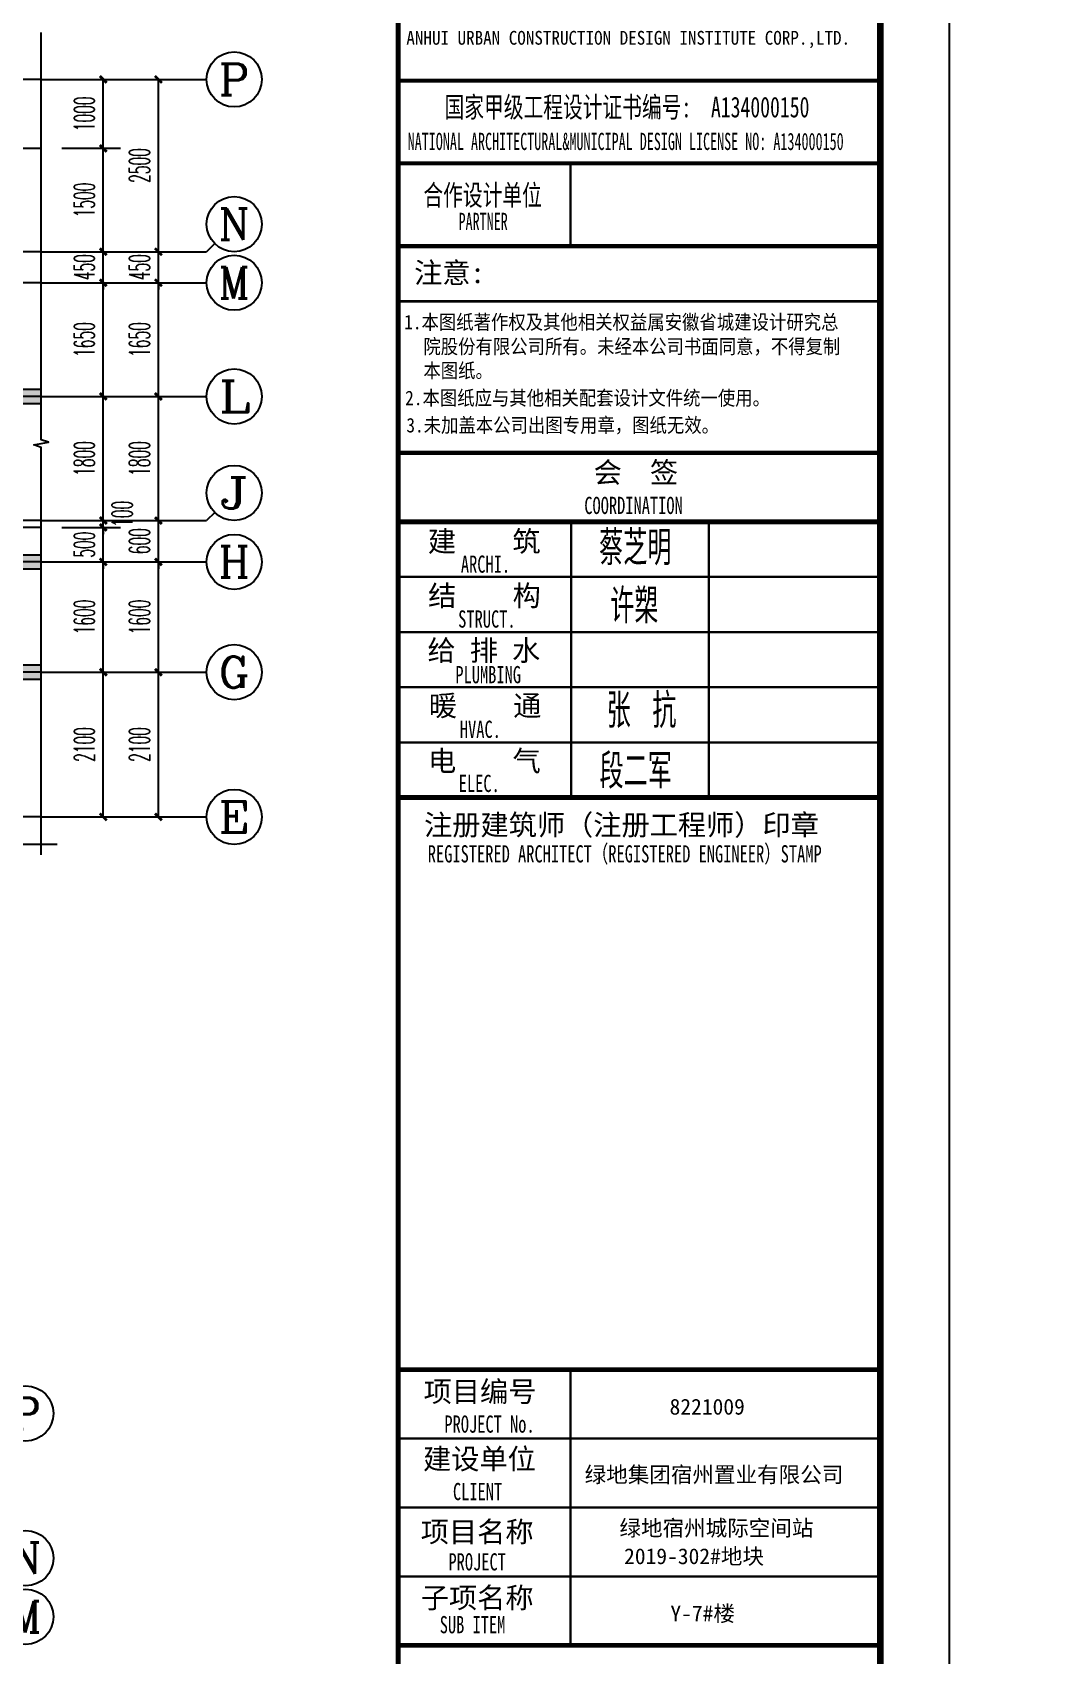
# Model space of a CAD drawing. Extents: x 27938 to 1507990, y 110129 to 923079.
# Drawn here: x 683202 to 697858, y 613934 to 637468 of the extents above; entities that cross this region are included whole.
import ezdxf
from ezdxf.enums import TextEntityAlignment as Align
from ezdxf.xclip import XClip

# ---------------------------------------------------------------- set-up
doc = ezdxf.new("R2010")
doc.units = 0
doc.header["$LTSCALE"] = 1000
doc.header["$MEASUREMENT"] = 0
doc.header["$XCLIPFRAME"] = 0
doc.linetypes.add('DOTE', pattern=[2.42, 2, -0.2, 0.02, -0.2])
for name, color, linetype in [('AXIS', 3, 'Continuous'), ('AXIS_TEXT', 7, 'Continuous'), ('COLUMN', 9, 'Continuous'), ('DIM_SYMB', 3, 'Continuous'), ('DOTE', 1, 'Continuous'), ('PUB_HATCH', 8, 'Continuous'), ('WALL', 9, 'Continuous'), ('图框', 140, 'Continuous'), ('图签文字', 147, 'Continuous')]:
    doc.layers.add(name, color=color, linetype=linetype)
doc.layers.add('yichutu', color=7, linetype='Continuous', true_color=0xffffff, plot=False)
doc.layers.add('图签', color=147, linetype='Continuous', lineweight=18)
doc.styles.add('_TCH_AXIS', font='COMPLEX', dxfattribs={"bigfont": 'GBCBIG'})
doc.styles.add('_TCH_DIM_T3', font='SIMPLEX.shx', dxfattribs={"width": 0.494118, "bigfont": 'GBCBIG.shx'})
doc.styles.add('COMPLEX', font='COMPLEX')
doc.styles.add('HT', font='simhei.ttf')
doc.styles.add('宋体', font='', dxfattribs={"height": 50})
doc.styles.add('建筑图签-1', font='simhei.ttf', dxfattribs={"width": 0.7})
doc.styles.add('建筑图签-2', font='TXT.shx', dxfattribs={"width": 0.5, "bigfont": 'HZTXT.shx'})
doc.styles.get('宋体').set_extended_font_data('SimSun')
doc.dimstyles.new('_TCH_ARCH&&100', dxfattribs={"dimtxt": 297.5, "dimasz": 100, "dimexe": 250, "dimexo": 300, "dimgap": 126.25, "dimtad": 1, "dimdec": 0, "dimzin": 0, "dimdsep": 46, "dimtxsty": '_TCH_DIM_T3', "dimblk": 'ARCHTICK', "dimcen": 0.09, "dimclrt": 4, "dimazin": 2, "dimtfac": 1, "dimtdec": 0, "dimtix": 1, "dimtmove": 2, "dimatfit": 3, "dimfxl": 100, "dimtolj": 1, "dimtzin": 0, "dimarcsym": 0})

# ---------------------------------------------------------------- blocks, each defined once
blk = doc.blocks.new('A$C74D73064')
at = {"layer": 'DOTE', "color": 5}
blk.add_line((-13745, 67619.3), (186069.2, 67619.3), dxfattribs=at)
blk = doc.blocks.new('TK')
at = {"layer": '图框'}
for p, q in [((541480, 544114), (548480, 544114)), ((541480, 544114), (548480, 544114)), ((541480, 542914), (548480, 542914))]:
    blk.add_line(p, q, dxfattribs=at)
blk.add_lwpolyline([(465375, 548714), (549475, 548714), (549475, 489314), (465375, 489314)], close=True, dxfattribs=at)
blk.add_lwpolyline([(465375, 548714), (549475, 548714), (549475, 489314), (465375, 489314)], close=True, dxfattribs=at)
at = {"layer": '图框', "const_width": 100}
blk.add_lwpolyline([(548475, 490314), (548475, 547714), (467875, 547714), (467875, 490314)], close=True, dxfattribs=at)
at = {"layer": '图框'}
for points, const_width in [([(541480, 490314), (541480, 547714)], 70), ([(541480, 544114), (548480, 544114)], 60), ([(541480, 542914), (548480, 542914)], 60), ([(541480, 542914), (548480, 542914)], 60), ([(543980, 542914), (543980, 541714)], 35), ([(541480, 541714), (548480, 541714)], 60), ([(541480, 541714), (548480, 541714)], 60), ([(541480, 540913), (548480, 540913)], 35), ([(541488, 538714), (548488, 538714)], 60), ([(541488, 537714), (548488, 537714)], 70), ([(541488, 537714), (548488, 537714)], 70), ([(543988, 537714), (543988, 533714)], 35), ([(545988, 537714), (545988, 533714)], 35), ([(541488, 536914), (548488, 536914)], 35), ([(541488, 536114), (548488, 536114)], 35), ([(541488, 535314), (548488, 535314)], 35), ([(541488, 534514), (548488, 534514)], 35), ([(541488, 533714), (548488, 533714)], 70), ([(541480, 525414), (548480, 525414)], 70), ([(541480, 525414), (548480, 525414)], 70), ([(543980, 521414), (543980, 525414)], 35), ([(541480, 524414), (548480, 524414)], 35), ([(541480, 523414), (548480, 523414)], 35), ([(541480, 522414), (548480, 522414)], 35), ([(548480, 521414), (541480, 521414)], 70)]:
    blk.add_lwpolyline(points, dxfattribs=dict(at, const_width=const_width))
for s, height, style, width, p in [('ANHUI URBAN CONSTRUCTION DESIGN INSTITUTE CORP.,LTD.', 200, '建筑图签-1', 0.91, (541598, 544636)), ('NATIONAL ARCHITECTURAL&MUNICIPAL DESIGN LICENSE NO: A134000150', 250, '建筑图签-1', 0.6, (541617, 543108)), ('PARTNER', 250, '建筑图签-1', 0.6, (542355, 541947)), ('1.本图纸著作权及其他相关权益属安徽省城建设计研究总', 210, 'HT', 0.88, (541566, 540507)), ('院股份有限公司所有。未经本公司书面同意，不得复制', 210, 'HT', 0.88, (541845, 540153)), ('本图纸。', 210, 'HT', 0.88, (541845, 539803)), (' 2.本图纸应与其他相关配套设计文件统一使用。 ', 210, 'HT', 0.88, (541455, 539406)), ('3.未加盖本公司出图专用章，图纸无效。', 210, 'HT', 0.88, (541598, 539011)), ('COORDINATION', 250, '建筑图签-1', 0.7, (544180, 537827)), ('ARCHI.', 250, '建筑图签-1', 0.7, (542389, 536975)), ('STRUCT.', 250, '建筑图签-1', 0.7, (542350, 536179)), ('PLUMBING', 250, '建筑图签-1', 0.7, (542309, 535372)), ('HVAC.', 250, '建筑图签-1', 0.7, (542374, 534579)), ('ELEC.', 250, '建筑图签-1', 0.7, (542358, 533794)), ('REGISTERED ARCHITECT（REGISTERED ENGINEER）STAMP', 250, '建筑图签-1', 0.7, (541909, 532772)), ('PROJECT No.', 250, '建筑图签-1', 0.7, (542150, 524499, -1799)), ('CLIENT', 250, '建筑图签-1', 0.7, (542274, 523520)), ('PROJECT', 250, '建筑图签-1', 0.7, (542209, 522500)), ('SUB ITEM', 250, '建筑图签-1', 0.7, (542082, 521589))]:
    blk.add_text(s, height=height, dxfattribs=dict(at, style=style, width=width)).set_placement(p)
at = {"layer": '图签', "color": 2, "style": '宋体'}
for s, height, p in [('8221009', 229.3, (545417, 524761)), ('绿地集团宿州置业有限公司', 229.34, (544185, 523776)), ('绿地宿州城际空间站', 229.3, (544690, 523001)), ('2019-302#地块', 229.34, (544757, 522592)), ('Y-7#楼', 229.3, (545429, 521761))]:
    blk.add_text(s, height=height, dxfattribs=at).set_placement(p)
at = {"layer": '图签文字', "color": 7, "style": '建筑图签-1', "width": 0.7}
for s, p in [('国家甲级工程设计证书编号:  A134000150', (542152, 543581)), ('合作设计单位', (541845, 542304))]:
    blk.add_text(s, height=300, dxfattribs=at).set_placement(p)
at = {"layer": '图签文字', "color": 7, "style": '建筑图签-1'}
for s, p in [('注意:', (541711, 541177)), ('会  签', (544315, 538281)), ('建    筑', (541910, 537280)), ('结    构', (541914, 536493)), ('给 排 水', (541905, 535699)), ('暖    通', (541923, 534896)), ('电    气', (541913, 534096)), ('注册建筑师（注册工程师）印章', (541855, 533167)), ('项目编号', (541848, 524946)), ('建设单位', (541840, 523969)), ('项目名称', (541807, 522911)), ('子项名称', (541807, 521954))]:
    blk.add_text(s, height=300, dxfattribs=at).set_placement(p)
at = {"layer": '图签文字', "color": 1, "style": '建筑图签-2', "width": 0.7}
for s, p in [('蔡芝明', (544395, 537085)), ('许槊', (544555, 536242)), ('张 抗', (544505, 534724)), ('段二军', (544401, 533845))]:
    blk.add_text(s, height=500, dxfattribs=at).set_placement(p)
blk = doc.blocks.new('yct-841-594-84100-59399.9999999999-100-1000.0')
at = {"layer": 'yichutu', "color": 7, "true_color": 0xffffff}
blk.add_lwpolyline([(0, 0), (0, 59400), (84100, 59400), (84100, 0)], close=True, dxfattribs=at)
blk = doc.blocks.new('_ArchTick')
at = {"color": 0, "linetype": 'ByBlock', "const_width": 0.4}
blk.add_lwpolyline([(-0.5, -0.5), (0.5, 0.5)], dxfattribs=at)
blk = doc.blocks.new('*D1303')
at = {"layer": 'AXIS', "color": 0, "lineweight": -2}
for p, q in [((10920, -7700), (12570, -7700)), ((12320, -9800), (12320, -7700)), ((10920, -9800), (12570, -9800))]:
    blk.add_line(p, q, dxfattribs=at)
at = {"layer": 'Defpoints', "color": 0}
for p in [(10620, -7700), (12320, -7700), (10620, -9800)]:
    blk.add_point(p, dxfattribs=at)
at = {"layer": 'AXIS', "color": 0, "lineweight": -2, "xscale": 100, "yscale": 100, "zscale": 100}
for p, rotation in [((12320, -7700), 90), ((12320, -9800), 270)]:
    blk.add_blockref('_ArchTick', p, dxfattribs=dict(at, rotation=rotation))
at = {"layer": 'AXIS', "color": 4, "insert": (12045, -8750), "char_height": 297.5, "attachment_point": 5, "rotation": 90, "style": '_TCH_DIM_T3'}
blk.add_mtext('\\A1;2100', dxfattribs=at)
blk = doc.blocks.new('*D1304')
at = {"layer": 'AXIS', "color": 0, "lineweight": -2}
for p, q in [((10920, -6100), (12570, -6100)), ((12320, -7700), (12320, -6100)), ((10920, -7700), (12570, -7700))]:
    blk.add_line(p, q, dxfattribs=at)
at = {"layer": 'Defpoints', "color": 0}
for p in [(10620, -6100), (12320, -6100), (10620, -7700)]:
    blk.add_point(p, dxfattribs=at)
at = {"layer": 'AXIS', "color": 0, "lineweight": -2, "xscale": 100, "yscale": 100, "zscale": 100}
for p, rotation in [((12320, -6100), 90), ((12320, -7700), 270)]:
    blk.add_blockref('_ArchTick', p, dxfattribs=dict(at, rotation=rotation))
at = {"layer": 'AXIS', "color": 4, "insert": (12045, -6900), "char_height": 297.5, "attachment_point": 5, "rotation": 90, "style": '_TCH_DIM_T3'}
blk.add_mtext('\\A1;1600', dxfattribs=at)
blk = doc.blocks.new('*D1305')
at = {"layer": 'AXIS', "color": 0, "lineweight": -2}
for p, q in [((12320, -5500), (12320, -5400)), ((10920, -5500), (12570, -5500)), ((12320, -6100), (12320, -5500)), ((10920, -6100), (12570, -6100)), ((12320, -6100), (12320, -6200))]:
    blk.add_line(p, q, dxfattribs=at)
at = {"layer": 'Defpoints', "color": 0}
for p in [(10620, -5500), (12320, -5500), (10620, -6100)]:
    blk.add_point(p, dxfattribs=at)
at = {"layer": 'AXIS', "color": 0, "lineweight": -2, "xscale": 100, "yscale": 100, "zscale": 100}
for p, rotation in [((12320, -5500), 270), ((12320, -6100), 90)]:
    blk.add_blockref('_ArchTick', p, dxfattribs=dict(at, rotation=rotation))
at = {"layer": 'AXIS', "color": 4, "insert": (12045, -5800), "char_height": 297.5, "attachment_point": 5, "rotation": 90, "style": '_TCH_DIM_T3'}
blk.add_mtext('\\A1;600', dxfattribs=at)
blk = doc.blocks.new('*D1306')
at = {"layer": 'AXIS', "color": 0, "lineweight": -2}
for p, q in [((10920, -3700), (12570, -3700)), ((12320, -5500), (12320, -3700)), ((10920, -5500), (12570, -5500))]:
    blk.add_line(p, q, dxfattribs=at)
at = {"layer": 'Defpoints', "color": 0}
for p in [(10620, -3700), (12320, -3700), (10620, -5500)]:
    blk.add_point(p, dxfattribs=at)
at = {"layer": 'AXIS', "color": 0, "lineweight": -2, "xscale": 100, "yscale": 100, "zscale": 100}
for p, rotation in [((12320, -3700), 90), ((12320, -5500), 270)]:
    blk.add_blockref('_ArchTick', p, dxfattribs=dict(at, rotation=rotation))
at = {"layer": 'AXIS', "color": 4, "insert": (12045, -4600), "char_height": 297.5, "attachment_point": 5, "rotation": 90, "style": '_TCH_DIM_T3'}
blk.add_mtext('\\A1;1800', dxfattribs=at)
blk = doc.blocks.new('*D1307')
at = {"layer": 'AXIS', "color": 0, "lineweight": -2}
for p, q in [((10920, -2050), (12570, -2050)), ((12320, -3700), (12320, -2050)), ((10920, -3700), (12570, -3700))]:
    blk.add_line(p, q, dxfattribs=at)
at = {"layer": 'Defpoints', "color": 0}
for p in [(10620, -2050), (12320, -2050), (10620, -3700)]:
    blk.add_point(p, dxfattribs=at)
at = {"layer": 'AXIS', "color": 0, "lineweight": -2, "xscale": 100, "yscale": 100, "zscale": 100}
for p, rotation in [((12320, -2050), 90), ((12320, -3700), 270)]:
    blk.add_blockref('_ArchTick', p, dxfattribs=dict(at, rotation=rotation))
at = {"layer": 'AXIS', "color": 4, "insert": (12045, -2875), "char_height": 297.5, "attachment_point": 5, "rotation": 90, "style": '_TCH_DIM_T3'}
blk.add_mtext('\\A1;1650', dxfattribs=at)
blk = doc.blocks.new('*D1308')
at = {"layer": 'AXIS', "color": 0, "lineweight": -2}
for p, q in [((10920, -1600), (12570, -1600)), ((12320, -1600), (12320, -1500)), ((12320, -2050), (12320, -1600)), ((10920, -2050), (12570, -2050)), ((12320, -2050), (12320, -2150))]:
    blk.add_line(p, q, dxfattribs=at)
at = {"layer": 'Defpoints', "color": 0}
for p in [(10620, -1600), (12320, -1600), (10620, -2050)]:
    blk.add_point(p, dxfattribs=at)
at = {"layer": 'AXIS', "color": 0, "lineweight": -2, "xscale": 100, "yscale": 100, "zscale": 100}
for p, rotation in [((12320, -1600), 270), ((12320, -2050), 90)]:
    blk.add_blockref('_ArchTick', p, dxfattribs=dict(at, rotation=rotation))
at = {"layer": 'AXIS', "color": 4, "insert": (12045, -1825), "char_height": 297.5, "attachment_point": 5, "rotation": 90, "style": '_TCH_DIM_T3'}
blk.add_mtext('\\A1;450', dxfattribs=at)
blk = doc.blocks.new('*D1309')
at = {"layer": 'AXIS', "color": 0, "lineweight": -2}
for p, q in [((10920, 900), (12570, 900)), ((12320, -1600), (12320, 900)), ((10920, -1600), (12570, -1600))]:
    blk.add_line(p, q, dxfattribs=at)
at = {"layer": 'Defpoints', "color": 0}
for p in [(10620, 900), (12320, 900), (10620, -1600)]:
    blk.add_point(p, dxfattribs=at)
at = {"layer": 'AXIS', "color": 0, "lineweight": -2, "xscale": 100, "yscale": 100, "zscale": 100}
for p, rotation in [((12320, 900), 90), ((12320, -1600), 270)]:
    blk.add_blockref('_ArchTick', p, dxfattribs=dict(at, rotation=rotation))
at = {"layer": 'AXIS', "color": 4, "insert": (12045, -350), "char_height": 297.5, "attachment_point": 5, "rotation": 90, "style": '_TCH_DIM_T3'}
blk.add_mtext('\\A1;2500', dxfattribs=at)
blk = doc.blocks.new('*D1310')
at = {"layer": 'AXIS', "color": 0, "lineweight": -2}
for p, q in [((10920, -7700), (11770, -7700)), ((11520, -9800), (11520, -7700)), ((10920, -9800), (11770, -9800))]:
    blk.add_line(p, q, dxfattribs=at)
at = {"layer": 'Defpoints', "color": 0}
for p in [(10620, -7700), (11520, -7700), (10620, -9800)]:
    blk.add_point(p, dxfattribs=at)
at = {"layer": 'AXIS', "color": 0, "lineweight": -2, "xscale": 100, "yscale": 100, "zscale": 100}
for p, rotation in [((11520, -7700), 90), ((11520, -9800), 270)]:
    blk.add_blockref('_ArchTick', p, dxfattribs=dict(at, rotation=rotation))
at = {"layer": 'AXIS', "color": 4, "insert": (11245, -8750), "char_height": 297.5, "attachment_point": 5, "rotation": 90, "style": '_TCH_DIM_T3'}
blk.add_mtext('\\A1;2100', dxfattribs=at)
blk = doc.blocks.new('*D1311')
at = {"layer": 'AXIS', "color": 0, "lineweight": -2}
for p, q in [((10920, -6100), (11770, -6100)), ((11520, -7700), (11520, -6100)), ((10920, -7700), (11770, -7700))]:
    blk.add_line(p, q, dxfattribs=at)
at = {"layer": 'Defpoints', "color": 0}
for p in [(10620, -6100), (11520, -6100), (10620, -7700)]:
    blk.add_point(p, dxfattribs=at)
at = {"layer": 'AXIS', "color": 0, "lineweight": -2, "xscale": 100, "yscale": 100, "zscale": 100}
for p, rotation in [((11520, -6100), 90), ((11520, -7700), 270)]:
    blk.add_blockref('_ArchTick', p, dxfattribs=dict(at, rotation=rotation))
at = {"layer": 'AXIS', "color": 4, "insert": (11245, -6900), "char_height": 297.5, "attachment_point": 5, "rotation": 90, "style": '_TCH_DIM_T3'}
blk.add_mtext('\\A1;1600', dxfattribs=at)
blk = doc.blocks.new('*D1312')
at = {"layer": 'AXIS', "color": 0, "lineweight": -2}
for p, q in [((10920, -5600), (11770, -5600)), ((11520, -5600), (11520, -5500)), ((11520, -6100), (11520, -5600)), ((10920, -6100), (11770, -6100)), ((11520, -6100), (11520, -6200))]:
    blk.add_line(p, q, dxfattribs=at)
at = {"layer": 'Defpoints', "color": 0}
for p in [(10620, -5600), (11520, -5600), (10620, -6100)]:
    blk.add_point(p, dxfattribs=at)
at = {"layer": 'AXIS', "color": 0, "lineweight": -2, "xscale": 100, "yscale": 100, "zscale": 100}
for p, rotation in [((11520, -5600), 270), ((11520, -6100), 90)]:
    blk.add_blockref('_ArchTick', p, dxfattribs=dict(at, rotation=rotation))
at = {"layer": 'AXIS', "color": 4, "insert": (11245, -5850), "char_height": 297.5, "attachment_point": 5, "rotation": 90, "style": '_TCH_DIM_T3'}
blk.add_mtext('\\A1;500', dxfattribs=at)
blk = doc.blocks.new('*D1313')
at = {"layer": 'AXIS', "color": 0, "lineweight": -2}
for p, q in [((11520, -5500), (11520, -5400)), ((10920, -5500), (11770, -5500)), ((10920, -5600), (11770, -5600)), ((11520, -5600), (11520, -5500)), ((11520, -5600), (11520, -5700))]:
    blk.add_line(p, q, dxfattribs=at)
at = {"layer": 'Defpoints', "color": 0}
for p in [(10620, -5500), (10620, -5600), (11520, -5500)]:
    blk.add_point(p, dxfattribs=at)
at = {"layer": 'AXIS', "color": 0, "lineweight": -2, "xscale": 100, "yscale": 100, "zscale": 100}
for p, rotation in [((11520, -5500), 270), ((11520, -5600), 90)]:
    blk.add_blockref('_ArchTick', p, dxfattribs=dict(at, rotation=rotation))
at = {"layer": 'AXIS', "color": 4, "insert": (11795, -5404), "char_height": 297.5, "attachment_point": 5, "rotation": 90, "style": '_TCH_DIM_T3'}
blk.add_mtext('\\A1;100', dxfattribs=at)
blk = doc.blocks.new('*D1314')
at = {"layer": 'AXIS', "color": 0, "lineweight": -2}
for p, q in [((10920, -3700), (11770, -3700)), ((11520, -5500), (11520, -3700)), ((10920, -5500), (11770, -5500))]:
    blk.add_line(p, q, dxfattribs=at)
at = {"layer": 'Defpoints', "color": 0}
for p in [(10620, -3700), (11520, -3700), (10620, -5500)]:
    blk.add_point(p, dxfattribs=at)
at = {"layer": 'AXIS', "color": 0, "lineweight": -2, "xscale": 100, "yscale": 100, "zscale": 100}
for p, rotation in [((11520, -3700), 90), ((11520, -5500), 270)]:
    blk.add_blockref('_ArchTick', p, dxfattribs=dict(at, rotation=rotation))
at = {"layer": 'AXIS', "color": 4, "insert": (11245, -4600), "char_height": 297.5, "attachment_point": 5, "rotation": 90, "style": '_TCH_DIM_T3'}
blk.add_mtext('\\A1;1800', dxfattribs=at)
blk = doc.blocks.new('*D1315')
at = {"layer": 'AXIS', "color": 0, "lineweight": -2}
for p, q in [((10920, -2050), (11770, -2050)), ((11520, -3700), (11520, -2050)), ((10920, -3700), (11770, -3700))]:
    blk.add_line(p, q, dxfattribs=at)
at = {"layer": 'Defpoints', "color": 0}
for p in [(10620, -2050), (11520, -2050), (10620, -3700)]:
    blk.add_point(p, dxfattribs=at)
at = {"layer": 'AXIS', "color": 0, "lineweight": -2, "xscale": 100, "yscale": 100, "zscale": 100}
for p, rotation in [((11520, -2050), 90), ((11520, -3700), 270)]:
    blk.add_blockref('_ArchTick', p, dxfattribs=dict(at, rotation=rotation))
at = {"layer": 'AXIS', "color": 4, "insert": (11245, -2875), "char_height": 297.5, "attachment_point": 5, "rotation": 90, "style": '_TCH_DIM_T3'}
blk.add_mtext('\\A1;1650', dxfattribs=at)
blk = doc.blocks.new('*D1316')
at = {"layer": 'AXIS', "color": 0, "lineweight": -2}
for p, q in [((10920, -1600), (11770, -1600)), ((11520, -1600), (11520, -1500)), ((11520, -2050), (11520, -1600)), ((10920, -2050), (11770, -2050)), ((11520, -2050), (11520, -2150))]:
    blk.add_line(p, q, dxfattribs=at)
at = {"layer": 'Defpoints', "color": 0}
for p in [(10620, -1600), (11520, -1600), (10620, -2050)]:
    blk.add_point(p, dxfattribs=at)
at = {"layer": 'AXIS', "color": 0, "lineweight": -2, "xscale": 100, "yscale": 100, "zscale": 100}
for p, rotation in [((11520, -1600), 270), ((11520, -2050), 90)]:
    blk.add_blockref('_ArchTick', p, dxfattribs=dict(at, rotation=rotation))
at = {"layer": 'AXIS', "color": 4, "insert": (11245, -1825), "char_height": 297.5, "attachment_point": 5, "rotation": 90, "style": '_TCH_DIM_T3'}
blk.add_mtext('\\A1;450', dxfattribs=at)
blk = doc.blocks.new('*D1317')
at = {"layer": 'AXIS', "color": 0, "lineweight": -2}
for p, q in [((10920, -100), (11770, -100)), ((11520, -1600), (11520, -100)), ((10920, -1600), (11770, -1600))]:
    blk.add_line(p, q, dxfattribs=at)
at = {"layer": 'Defpoints', "color": 0}
for p in [(10620, -100), (11520, -100), (10620, -1600)]:
    blk.add_point(p, dxfattribs=at)
at = {"layer": 'AXIS', "color": 0, "lineweight": -2, "xscale": 100, "yscale": 100, "zscale": 100}
for p, rotation in [((11520, -100), 90), ((11520, -1600), 270)]:
    blk.add_blockref('_ArchTick', p, dxfattribs=dict(at, rotation=rotation))
at = {"layer": 'AXIS', "color": 4, "insert": (11245, -850), "char_height": 297.5, "attachment_point": 5, "rotation": 90, "style": '_TCH_DIM_T3'}
blk.add_mtext('\\A1;1500', dxfattribs=at)
blk = doc.blocks.new('*D1318')
at = {"layer": 'AXIS', "color": 0, "lineweight": -2}
for p, q in [((10920, 900), (11770, 900)), ((11520, -100), (11520, 900)), ((10920, -100), (11770, -100))]:
    blk.add_line(p, q, dxfattribs=at)
at = {"layer": 'Defpoints', "color": 0}
for p in [(10620, 900), (11520, 900), (10620, -100)]:
    blk.add_point(p, dxfattribs=at)
at = {"layer": 'AXIS', "color": 0, "lineweight": -2, "xscale": 100, "yscale": 100, "zscale": 100}
for p, rotation in [((11520, 900), 90), ((11520, -100), 270)]:
    blk.add_blockref('_ArchTick', p, dxfattribs=dict(at, rotation=rotation))
at = {"layer": 'AXIS', "color": 4, "insert": (11245, 400), "char_height": 297.5, "attachment_point": 5, "rotation": 90, "style": '_TCH_DIM_T3'}
blk.add_mtext('\\A1;1000', dxfattribs=at)
blk = doc.blocks.new('_AXISO')
blk.add_circle((0, 0), 0.5)
at = {"layer": 'AXIS_TEXT', "style": 'COMPLEX', "width": 1.041667}
blk.add_attdef('A', text='', height=0.56, dxfattribs=at).set_placement((-0.25, -0.28), (0.25, -0.28), align=Align.FIT)
blk = doc.blocks.new('A$C18F32B8A')
at = {"layer": 'PUB_HATCH'}
for points in [[(10619.7, -3800.2), (10619.7, -3600.2), (10319.7, -3600.2), (10319.7, -3400.2), (10119.7, -3400.2), (10119.7, -5050.2), (10319.7, -5050.2), (10319.7, -3800.2)], [(10119.7, -6200.2), (10619.7, -6200.2), (10619.7, -6000.2), (10319.7, -6000.2), (10319.7, -5650.2), (10119.7, -5650.2)], [(9969.7, -7600.2), (9969.7, -9700.2), (9769.7, -9700.2), (9769.7, -9900.2), (10169.7, -9900.2), (10169.7, -7800.3), (10619.7, -7800.3), (10619.7, -7600.2)]]:
    blk.add_hatch(color=256, dxfattribs=at).paths.add_polyline_path(points)
at = {"layer": 'AXIS', "color": 0}
for p, q in [((10619.7, 899.8), (13019.7, 899.8)), ((10619.7, -1600.2), (13019.7, -1600.2)), ((13136.9, -1483.1), (13019.7, -1600.2)), ((10619.7, -2050.2), (13019.7, -2050.2)), ((10619.7, -3700.2), (13019.7, -3700.2)), ((13136.9, -5383.1), (13019.7, -5500.2)), ((10619.7, -5500.2), (13019.7, -5500.2)), ((10619.7, -6100.2), (13019.7, -6100.2)), ((10619.7, -7700.2), (13019.7, -7700.2)), ((10619.7, -9800.2), (13019.7, -9800.2))]:
    blk.add_line(p, q, dxfattribs=at)
at = {"layer": 'COLUMN', "color": 0}
for p, q in [((10619.7, -3600.2), (10319.7, -3600.2)), ((10619.7, -3800.2), (10619.7, -3600.2)), ((10319.7, -3800.2), (10619.7, -3800.2)), ((10619.7, -6000.2), (10319.7, -6000.2)), ((10619.7, -6200.2), (10619.7, -6000.2)), ((10319.7, -6200.2), (10619.7, -6200.2)), ((10619.7, -7600.2), (10319.7, -7600.2)), ((10619.7, -7800.3), (10619.7, -7600.2)), ((10169.7, -7800.3), (10619.7, -7800.3))]:
    blk.add_line(p, q, dxfattribs=at)
at = {"layer": 'DIM_SYMB', "color": 0}
for points in [[(10619.7, -10349), (10619.7, -4440.1), (10514.7, -4401.9), (10724.7, -4364.9), (10619.7, -4327.6), (10619.7, 1581.2)], [(10849.9, -10200.2), (8914.3, -10200.2), (8876.1, -10305.2), (8839.1, -10095.2), (8801.8, -10200.2), (6866.2, -10200.2)]]:
    blk.add_lwpolyline(points, dxfattribs=at)
at = {"layer": 'DOTE', "color": 0, "linetype": 'DOTE', "ltscale": 0.3}
for p, q in [((10619.7, 899.8), (-743.8, 899.8)), ((10619.7, -100.2), (-743.8, -100.2)), ((10619.7, -1600.2), (-743.8, -1600.2)), ((10619.7, -2050.2), (-743.8, -2050.2)), ((10619.7, -3700.2), (-743.8, -3700.2)), ((10619.7, -5500.2), (-743.8, -5500.2)), ((10619.7, -5600.2), (-743.8, -5600.2)), ((10619.7, -6100.2), (-743.8, -6100.2)), ((10619.7, -7700.2), (-743.8, -7700.2)), ((10619.7, -9800.2), (-743.8, -9800.2))]:
    blk.add_line(p, q, dxfattribs=at)
at = {"layer": 'WALL', "color": 0}
for p, q in [((10619.7, -3700.2), (10619.7, -3700.2)), ((10619.7, -6100.2), (10619.7, -6100.2))]:
    blk.add_line(p, q, dxfattribs=at)
at = {"layer": 'AXIS', "color": 0}
ref = blk.add_blockref('_AXISO', (13419.7, 899.8), dxfattribs=dict(at, xscale=800, yscale=800, zscale=800))
ref.add_attrib('A', 'P', dxfattribs={"layer": 'AXIS_TEXT', "color": 0, "ltscale": 0.5, "height": 452.5, "style": '_TCH_AXIS', "width": 1.235294}).set_placement((13193.5, 673.5), (13646, 673.5), align=Align.FIT)
ref = blk.add_blockref('_AXISO', (13419.7, -1200.2), dxfattribs=dict(at, xscale=800, yscale=800, zscale=800))
ref.add_attrib('A', 'N', dxfattribs={"layer": 'AXIS_TEXT', "color": 0, "ltscale": 0.5, "height": 452.5, "style": '_TCH_AXIS', "width": 1.105263}).set_placement((13193.5, -1426.5), (13646, -1426.5), align=Align.FIT)
ref = blk.add_blockref('_AXISO', (13419.7, -2050.2), dxfattribs=dict(at, xscale=800, yscale=800, zscale=800))
ref.add_attrib('A', 'M', dxfattribs={"layer": 'AXIS_TEXT', "color": 0, "ltscale": 0.5, "height": 452.5, "style": '_TCH_AXIS'}).set_placement((13193.5, -2276.5), (13646, -2276.5), align=Align.FIT)
ref = blk.add_blockref('_AXISO', (13419.7, -3700.2), dxfattribs=dict(at, xscale=800, yscale=800, zscale=800))
ref.add_attrib('A', 'L', dxfattribs={"layer": 'AXIS_TEXT', "color": 0, "ltscale": 0.5, "height": 452.5, "style": '_TCH_AXIS', "width": 1.4}).set_placement((13193.5, -3926.5), (13646, -3926.5), align=Align.FIT)
ref = blk.add_blockref('_AXISO', (13419.7, -5100.2), dxfattribs=dict(at, xscale=800, yscale=800, zscale=800))
ref.add_attrib('A', 'J', dxfattribs={"layer": 'AXIS_TEXT', "color": 0, "ltscale": 0.5, "height": 452.5, "style": '_TCH_AXIS', "width": 1.909091}).set_placement((13193.5, -5326.5), (13646, -5326.5), align=Align.FIT)
ref = blk.add_blockref('_AXISO', (13419.7, -6100.2), dxfattribs=dict(at, xscale=800, yscale=800, zscale=800))
ref.add_attrib('A', 'H', dxfattribs={"layer": 'AXIS_TEXT', "color": 0, "ltscale": 0.5, "height": 452.5, "style": '_TCH_AXIS', "width": 1.05}).set_placement((13193.5, -6326.5), (13646, -6326.5), align=Align.FIT)
ref = blk.add_blockref('_AXISO', (13419.7, -7700.2), dxfattribs=dict(at, xscale=800, yscale=800, zscale=800))
ref.add_attrib('A', 'G', dxfattribs={"layer": 'AXIS_TEXT', "color": 0, "ltscale": 0.5, "height": 452.5, "style": '_TCH_AXIS', "width": 1.166667}).set_placement((13193.5, -7926.5), (13646, -7926.5), align=Align.FIT)
ref = blk.add_blockref('_AXISO', (13419.7, -9800.2), dxfattribs=dict(at, xscale=800, yscale=800, zscale=800))
ref.add_attrib('A', 'E', dxfattribs={"layer": 'AXIS_TEXT', "color": 0, "ltscale": 0.5, "height": 452.5, "style": '_TCH_AXIS', "width": 1.3125}).set_placement((13193.5, -10026.5), (13646, -10026.5), align=Align.FIT)
for p1, p2, distance, picture, middle in [((10619.7, -1600.2), (10619.7, 899.8), -1700, '*D1309', (12044.7, -350.2)), ((10619.7, -100.2), (10619.7, 899.8), -900, '*D1318', (11244.7, 399.8)), ((10619.7, -1600.2), (10619.7, -100.2), -900, '*D1317', (11244.7, -850.2)), ((10619.7, -2050.2), (10619.7, -1600.2), -1700, '*D1308', (12044.7, -1825.2)), ((10619.7, -2050.2), (10619.7, -1600.2), -900, '*D1316', (11244.7, -1825.2)), ((10619.7, -3700.2), (10619.7, -2050.2), -1700, '*D1307', (12044.7, -2875.2)), ((10619.7, -3700.2), (10619.7, -2050.2), -900, '*D1315', (11244.7, -2875.2)), ((10619.7, -5500.2), (10619.7, -3700.2), -1700, '*D1306', (12044.7, -4600.2)), ((10619.7, -5500.2), (10619.7, -3700.2), -900, '*D1314', (11244.7, -4600.2)), ((10619.7, -6100.2), (10619.7, -5500.2), -1700, '*D1305', (12044.7, -5800.2)), ((10619.7, -6100.2), (10619.7, -5600.2), -900, '*D1312', (11244.7, -5850.2)), ((10619.7, -7700.2), (10619.7, -6100.2), -1700, '*D1304', (12044.7, -6900.2)), ((10619.7, -7700.2), (10619.7, -6100.2), -900, '*D1311', (11244.7, -6900.2)), ((10619.7, -9800.2), (10619.7, -7700.2), -1700, '*D1303', (12044.7, -8750.2)), ((10619.7, -9800.2), (10619.7, -7700.2), -900, '*D1310', (11244.7, -8750.2))]:
    dim = blk.add_aligned_dim(p1=p1, p2=p2, distance=distance, dimstyle='_TCH_ARCH&&100', dxfattribs=at)
    dim.commit()
    dim.dimension.update_dxf_attribs({"geometry": picture, "text_midpoint": middle})
dim = blk.add_linear_dim(base=(11519.7, -5500.2), p1=(10619.7, -5600.2), p2=(10619.7, -5500.2), angle=90, dimstyle='_TCH_ARCH&&100', dxfattribs=at)
dim.commit()
dim.dimension.update_dxf_attribs({"geometry": '*D1313', "text_midpoint": (11794.7, -5404.3), "dimtype": 129})

msp = doc.modelspace()

# ---------------------------------------------------------------- block references
msp.add_blockref('TK', (147028.8, 92654.3))
at = {"color": 8}
msp.add_blockref('A$C18F32B8A', (672709.4, 635886.8), dxfattribs=at)
ref = msp.add_blockref('A$C74D73064', (561390.9, 549160.3), dxfattribs=at)
XClip(ref).set_block_clipping_path([(63315.4263309771, 50772.2529092039), (117315.4131985184, 70272.2529080271)])
at = {"layer": 'AXIS', "color": 8}
ref = msp.add_blockref('_AXISO', (683106.3, 617432.6), dxfattribs=dict(at, xscale=800, yscale=800, zscale=800))
ref.add_attrib('A', 'P', dxfattribs={"layer": 'AXIS_TEXT', "color": 8, "ltscale": 0.5, "height": 452.5, "style": '_TCH_AXIS', "width": 1.235294}).set_placement((682880.1, 617206.3), (683332.6, 617206.3), align=Align.FIT)
ref = msp.add_blockref('_AXISO', (683106.3, 615332.6), dxfattribs=dict(at, xscale=800, yscale=800, zscale=800))
ref.add_attrib('A', 'N', dxfattribs={"layer": 'AXIS_TEXT', "color": 8, "ltscale": 0.5, "height": 452.5, "style": '_TCH_AXIS', "width": 1.105263}).set_placement((682880.1, 615106.3), (683332.6, 615106.3), align=Align.FIT)
ref = msp.add_blockref('_AXISO', (683106.3, 614482.6), dxfattribs=dict(at, xscale=800, yscale=800, zscale=800))
ref.add_attrib('A', 'M', dxfattribs={"layer": 'AXIS_TEXT', "color": 8, "ltscale": 0.5, "height": 452.5, "style": '_TCH_AXIS'}).set_placement((682880.1, 614256.3), (683332.6, 614256.3), align=Align.FIT)
at = {"layer": 'yichutu'}
msp.add_blockref('yct-841-594-84100-59399.9999999999-100-1000.0', (612403.9, 581968), dxfattribs=at)

doc.saveas('drawing.dxf')
